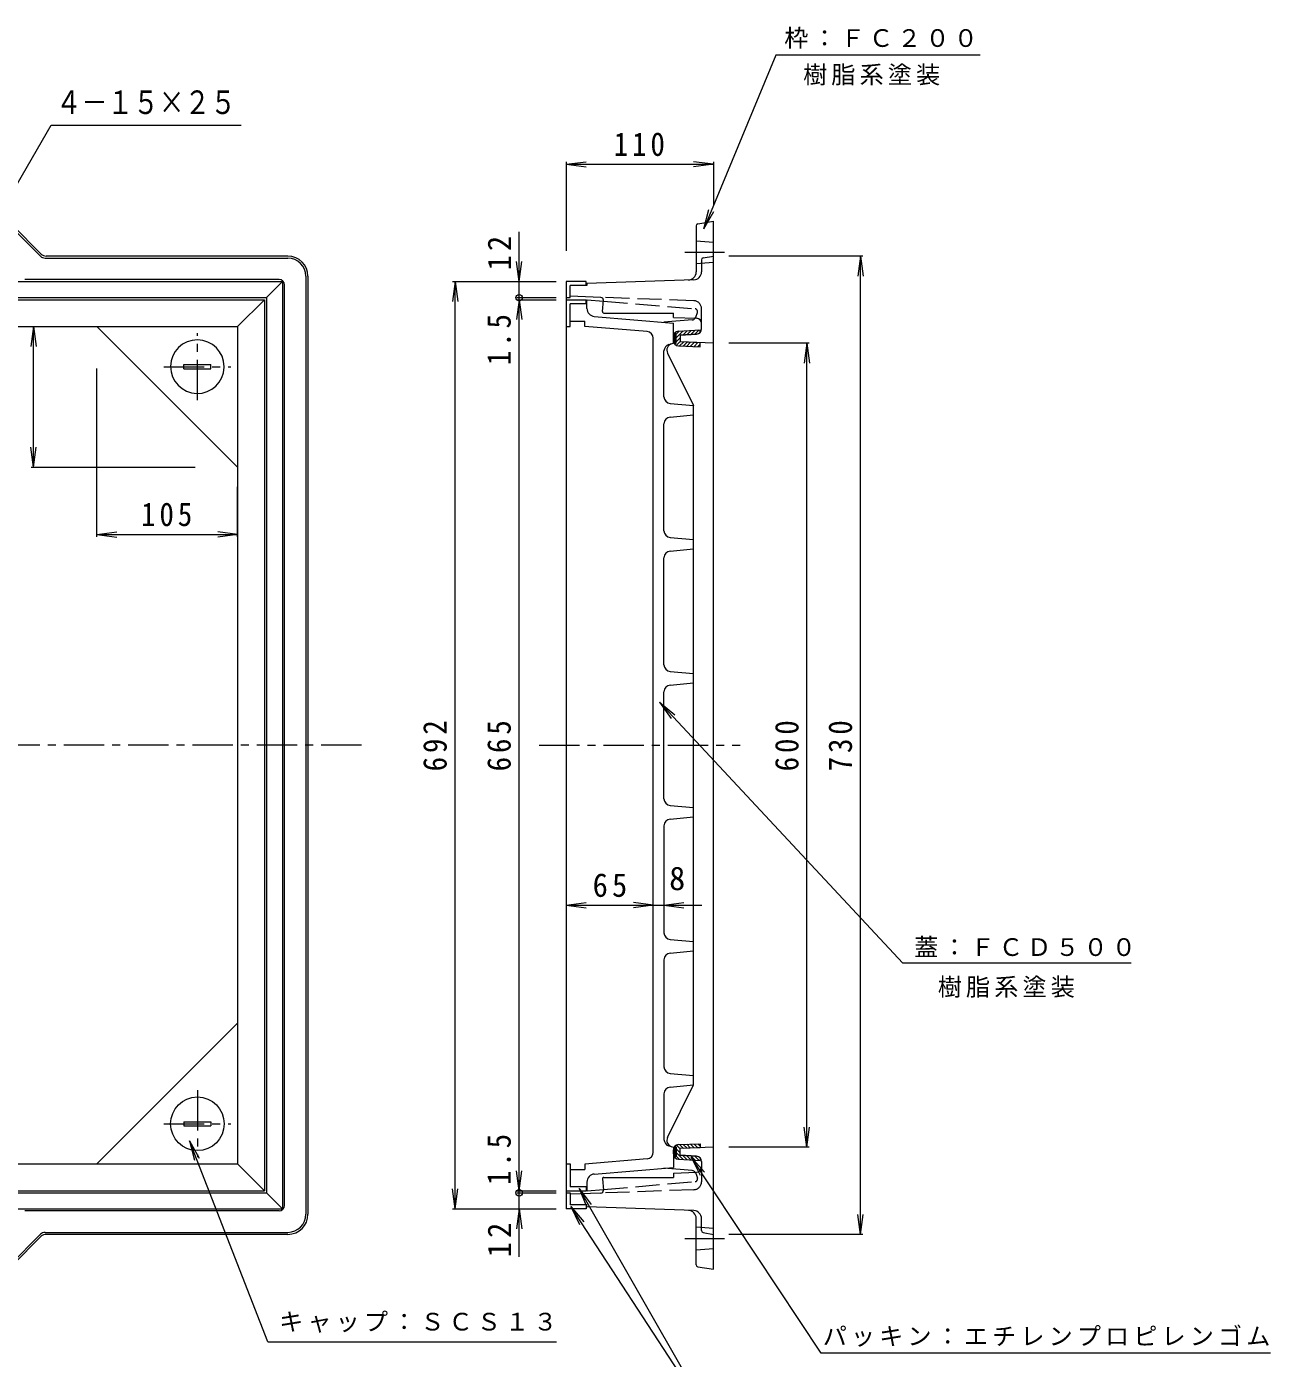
# Model space of a CAD drawing. Units: millimetres, scale not verified. Extents: x -1152 to 1123, y -823 to 838.
# Drawn here: x 195 to 1123, y -315 to 678 of the extents above; entities that cross this region are included whole.
import ezdxf
from ezdxf.enums import TextEntityAlignment as Align

# ---------------------------------------------------------------- set-up
doc = ezdxf.new("R2010")
doc.units = ezdxf.units.MM
doc.header["$LTSCALE"] = 6
doc.header["$PDMODE"] = 32
doc.header["$PDSIZE"] = 4.8
doc.linetypes.add('CHAIN1', pattern=[8, 5, -1, 1, -1])
doc.linetypes.add('DASHED3', pattern=[4, 3, -1])
for name, color, linetype, lineweight in [('1-0_1-0ﾚｲﾔ', 3, 'Continuous', 9), ('1-1_1-1ﾚｲﾔ', 2, 'Continuous', 9), ('1-2_1-2ﾚｲﾔ', 7, 'Continuous', 9), ('1-4_1-4ﾚｲﾔ', 7, 'Continuous', 9), ('1-5_1-5ﾚｲﾔ', 7, 'Continuous', 9), ('1-E', 7, 'Continuous', 9)]:
    doc.layers.add(name, color=color, linetype=linetype, lineweight=lineweight)
doc.styles.add('ＭＳ ゴシック', font='')
doc.styles.get('ＭＳ ゴシック').set_extended_font_data('MS Gothic')

msp = doc.modelspace()

# ---------------------------------------------------------------- linework, layer by layer
at = {"layer": '1-0_1-0ﾚｲﾔ'}
for p, q in [((-292.671, 474.566), (372.329, 474.566)), ((352.328, 454.566), (372.329, 474.566)), ((372.329, 474.566), (372.329, -190.434)), ((597.491, 474.566), (597.491, -190.434)), ((597.491, 474.566), (612.491, 474.566)), ((612.991, 471.566), (600.491, 471.566)), ((600.491, 454.566), (600.491, 471.566)), ((612.491, 471.566), (612.491, 474.566)), ((600.491, 458.566), (611.491, 458.566)), ((611.491, 454.633), (611.491, 458.566)), ((618.484, 462.069), (677.491, 457.066)), ((691.556, 459.492), (670.491, 457.66)), ((-272.672, 454.566), (352.328, 454.566)), ((247.329, 454.566), (352.328, 349.566)), ((597.491, 454.566), (600.491, 454.566)), ((657.914, 450.697), (611.491, 454.633)), ((677.491, 442.066), (677.491, 457.066)), ((662.491, -161.583), (662.491, 445.715)), ((674.117, 441.102), (677.491, 442.066)), ((670.491, 402.132), (670.491, 436.295)), ((673.149, 434.69), (692.491, 395.566)), ((312.329, 423.066), (312.329, 426.066)), ((312.329, 426.066), (332.329, 426.066)), ((312.329, 423.066), (332.329, 423.066)), ((332.329, 423.066), (332.329, 426.066)), ((675.038, 397.153), (692.491, 395.566)), ((675.038, 386.98), (692.491, 388.566)), ((692.491, -111.434), (692.491, 395.566)), ((670.491, 302.132), (670.491, 382)), ((675.038, 297.153), (692.491, 295.566)), ((675.038, 286.98), (692.491, 288.566)), ((670.491, 202.132), (670.491, 282)), ((675.038, 197.153), (692.491, 195.566)), ((670.491, 102.132), (670.491, 182)), ((675.038, 186.98), (692.491, 188.566)), ((675.038, 97.153), (692.491, 95.566)), ((670.491, 82), (670.491, 2.132)), ((675.038, 86.98), (692.491, 88.566)), ((675.038, -2.847), (692.491, -4.434)), ((670.491, -18), (670.491, -97.868)), ((675.038, -13.02), (692.491, -11.434)), ((247.329, -170.434), (352.328, -65.434)), ((675.038, -102.847), (692.491, -104.434)), ((670.491, -118), (670.491, -152.162)), ((673.149, -150.558), (692.491, -111.434)), ((675.038, -113.02), (692.491, -111.434)), ((312.329, -138.934), (312.329, -141.934)), ((312.329, -141.934), (332.329, -141.934)), ((674.117, -156.97), (677.491, -157.934)), ((677.491, -157.934), (677.491, -172.934)), ((657.914, -166.565), (611.491, -170.501)), ((-272.672, -170.434), (352.328, -170.434)), ((597.491, -170.434), (600.491, -170.434)), ((600.491, -170.434), (600.491, -187.434)), ((600.491, -174.434), (611.491, -174.434)), ((611.491, -170.501), (611.491, -174.434)), ((618.484, -177.937), (677.491, -172.934)), ((691.556, -175.359), (670.491, -173.527)), ((612.991, -187.434), (600.491, -187.434)), ((612.491, -187.434), (612.491, -190.434)), ((-292.671, -190.434), (372.329, -190.434)), ((597.491, -190.434), (612.491, -190.434))]:
    msp.add_line(p, q, dxfattribs=at)
at = {"layer": '1-0_1-0ﾚｲﾔ', "linetype": 'DASHED3'}
for p, q in [((625.264, 473.537), (693.66, 467.738)), ((694.129, 461.494), (695.38, 465.088)), ((694.129, -177.362), (695.38, -180.956)), ((625.264, -189.405), (693.66, -183.606))]:
    msp.add_line(p, q, dxfattribs=at)
at = {"layer": '1-0_1-0ﾚｲﾔ', "linetype": 'CHAIN1'}
for p, q in [((322.329, 399.566), (322.329, 449.566)), ((297.329, 424.566), (347.328, 424.566)), ((444.73, 142.066), (-1027.737, 142.066)), ((577.428, 142.066), (727.338, 142.066)), ((322.329, -115.434), (322.329, -165.434)), ((297.329, -140.434), (347.328, -140.434))]:
    msp.add_line(p, q, dxfattribs=at)
at = {"layer": '1-0_1-0ﾚｲﾔ'}
for points in [[(612.991, 468.048), (612.991, 474.566), (613.131, 474.566), (625.264, 473.537)], [(352.328, 454.566), (352.328, -170.434), (372.329, -190.434)], [(312.329, -138.934), (332.329, -138.934), (332.329, -141.934)], [(612.991, -183.916), (612.991, -190.434), (613.131, -190.434), (625.264, -189.405)]]:
    msp.add_lwpolyline(points, dxfattribs=at)
msp.add_circle((322.329, -140.434), 20, dxfattribs=at)
for centre, radius, start, end in [((618.991, 468.048), 6, 180, 265.15367), ((691.296, 462.48), 3, 274.97023, 324.26059), ((657.491, 445.715), 5, 360, 85.15385), ((322.329, 424.566), 20, 0, 358.59671), ((675.491, 436.295), 5, 105.94496, 180), ((677.631, 436.906), 5, 105.94508, 206.30675), ((675.491, 402.132), 5, 180, 264.80568), ((675.491, 382), 5, 95.19432, 180), ((675.491, 302.132), 5, 180, 264.80568), ((675.491, 282), 5, 95.19432, 180), ((675.491, 202.132), 5, 180, 264.80568), ((675.491, 182), 5, 95.19432, 180), ((675.491, 102.132), 5, 180, 264.80568), ((675.491, 82), 5, 95.19432, 180), ((675.491, 2.132), 5, 180, 264.80568), ((675.491, -18), 5, 95.19432, 180), ((675.491, -97.868), 5, 180, 264.80568), ((675.491, -118), 5, 95.19432, 180), ((675.491, -152.162), 5, 180, 254.05504), ((677.631, -152.774), 5, 153.69325, 254.05492), ((657.491, -161.583), 5, 274.84615, 0), ((618.991, -183.916), 6, 94.84633, 180), ((691.296, -178.348), 3, 35.73941, 85.02977)]:
    msp.add_arc(centre, radius, start, end, dxfattribs=at)
at = {"layer": '1-0_1-0ﾚｲﾔ', "linetype": 'DASHED3'}
for centre, radius, start, end in [((693.491, 465.745), 2, 340.81366, 85.15417), ((691.296, 462.48), 3, 324.26059, 340.81424), ((691.296, -178.348), 3, 19.18576, 35.73941), ((693.491, -181.613), 2, 274.84583, 19.18634)]:
    msp.add_arc(centre, radius, start, end, dxfattribs=at)
at = {"layer": '1-1_1-1ﾚｲﾔ'}
for p, q in [((205.243, 507.031), (182.548, 529.725)), ((184.258, 530.137), (205.864, 508.531)), ((694.491, 529.779), (694.491, 495.213)), ((695.763, 531.262), (707.491, 533.066)), ((707.491, -248.934), (707.491, 533.066)), ((389.829, 507.066), (209.4, 507.066)), ((699.745, 505.775), (707.491, 507.066)), ((208.779, 505.566), (389.829, 505.566)), ((698.491, 504.296), (698.491, 495.356)), ((-973.171, 488.066), (385.829, 488.066)), ((383.328, 489.566), (193.546, 489.566)), ((373.828, 476.066), (385.829, 488.066)), ((385.829, 488.066), (385.829, -203.934)), ((403.329, 492.066), (403.329, -207.934)), ((404.829, 492.066), (404.829, -207.934)), ((612.491, 488.066), (597.491, 488.066)), ((597.491, 488.066), (597.491, -203.934)), ((612.491, 485.066), (612.491, 488.066)), ((692.705, 489.36), (612.991, 486.513)), ((387.328, -201.434), (387.328, 485.566)), ((612.991, 485.066), (600.491, 485.066)), ((600.491, 476.066), (600.491, 485.066)), ((623.389, 476.248), (600.491, 477.066)), ((612.991, 486.513), (612.991, 485.066)), ((-961.171, 476.066), (373.828, 476.066)), ((373.828, 476.066), (373.828, -191.934)), ((597.491, 476.066), (600.491, 476.066)), ((624.585, 465.652), (625.311, 474.078)), ((625.581, 464.566), (677.491, 464.566)), ((677.491, 461.308), (677.491, 464.566)), ((677.491, 461.308), (694.634, 460.696)), ((677.491, 446.798), (678.646, 447.953)), ((679.489, 445.967), (684.734, 451.212)), ((679.489, 448.795), (681.716, 451.024)), ((679.489, 441.873), (679.489, 449.235)), ((681.242, 450.994), (697.489, 452.009)), ((682.491, 448.066), (682.489, 443.066)), ((682.491, 448.066), (694.741, 448.832)), ((684.545, 448.195), (687.75, 451.401)), ((687.562, 448.383), (690.767, 451.589)), ((690.578, 448.572), (693.785, 451.778)), ((693.596, 448.76), (696.802, 451.967)), ((697.489, 450.175), (697.489, 452.009)), ((698.491, 452.824), (698.491, 456.698)), ((677.491, 447.002), (677.491, 444.107)), ((677.493, 443.972), (678.491, 444.97)), ((678.193, 441.843), (678.917, 442.567)), ((678.491, 444.107), (678.491, 447.002)), ((679.489, 443.139), (682.49, 446.14)), ((679.706, 440.527), (682.489, 443.311)), ((681.331, 440.11), (697.489, 439.464)), ((682.087, 440.08), (684.981, 442.974)), ((697.489, 442.466), (682.489, 443.066)), ((707.491, 442.066), (682.491, 443.066)), ((684.806, 439.971), (687.686, 442.851)), ((687.526, 439.863), (690.391, 442.728)), ((690.246, 439.754), (693.097, 442.605)), ((692.965, 439.645), (695.803, 442.482)), ((695.685, 439.536), (697.489, 441.34)), ((697.489, 439.464), (697.489, 442.466)), ((678.193, -157.711), (678.917, -158.434)), ((679.489, -157.741), (679.489, -165.103)), ((679.489, -159.007), (682.49, -162.008)), ((679.706, -156.395), (682.489, -159.178)), ((681.331, -155.978), (697.489, -155.331)), ((682.087, -155.948), (684.981, -158.842)), ((697.489, -158.334), (682.489, -158.934)), ((682.491, -163.934), (682.489, -158.934)), ((707.491, -157.934), (682.491, -158.934)), ((684.806, -155.839), (687.686, -158.719)), ((687.526, -155.73), (690.391, -158.596)), ((690.246, -155.621), (693.097, -158.473)), ((692.965, -155.513), (695.803, -158.35)), ((695.685, -155.404), (697.489, -157.207)), ((697.489, -155.331), (697.489, -158.334)), ((677.491, -162.869), (677.491, -159.975)), ((677.491, -162.666), (678.646, -163.821)), ((677.493, -159.839), (678.491, -160.837)), ((678.491, -159.975), (678.491, -162.869)), ((679.489, -161.835), (684.734, -167.08)), ((679.489, -164.663), (681.716, -166.891)), ((681.242, -166.862), (697.489, -167.877)), ((682.491, -163.934), (694.741, -164.7)), ((684.545, -164.062), (687.75, -167.269)), ((687.562, -164.251), (690.767, -167.457)), ((690.578, -164.439), (693.785, -167.646)), ((693.596, -164.628), (696.802, -167.834)), ((697.489, -166.043), (697.489, -167.877)), ((698.491, -168.692), (698.491, -172.566)), ((677.491, -177.175), (694.634, -176.563)), ((677.491, -177.175), (677.491, -180.434)), ((624.585, -181.52), (625.311, -189.946)), ((625.581, -180.434), (677.491, -180.434)), ((-961.171, -191.934), (373.828, -191.934)), ((373.828, -191.934), (385.829, -203.934)), ((597.491, -191.934), (600.491, -191.934)), ((600.491, -191.934), (600.491, -200.934)), ((623.389, -192.116), (600.491, -192.934)), ((-973.171, -203.934), (385.829, -203.934)), ((383.328, -205.434), (193.546, -205.434)), ((612.491, -203.934), (597.491, -203.934)), ((612.991, -200.934), (600.491, -200.934)), ((612.491, -200.934), (612.491, -203.934)), ((612.991, -202.38), (612.991, -200.934)), ((692.705, -205.227), (612.991, -202.38)), ((694.491, -245.647), (694.491, -211.08)), ((698.491, -220.163), (698.491, -211.223)), ((205.243, -222.898), (182.548, -245.593)), ((184.258, -246.005), (205.864, -224.398)), ((208.779, -221.434), (389.829, -221.434)), ((389.829, -222.934), (209.4, -222.934)), ((699.745, -221.643), (707.491, -222.934)), ((695.763, -247.129), (707.491, -248.934))]:
    msp.add_line(p, q, dxfattribs=at)
at = {"layer": '1-1_1-1ﾚｲﾔ', "linetype": 'DASHED3'}
for p, q in [((694.491, 518.566), (707.491, 517.566)), ((694.491, 501.566), (707.491, 502.566)), ((692.705, 473.773), (623.389, 476.248)), ((698.491, 456.698), (698.491, 467.777)), ((698.491, -172.566), (698.491, -183.644)), ((692.705, -189.64), (623.389, -192.116)), ((694.491, -217.434), (707.491, -218.434)), ((694.491, -234.434), (707.491, -233.434))]:
    msp.add_line(p, q, dxfattribs=at)
at = {"layer": '1-1_1-1ﾚｲﾔ', "linetype": 'CHAIN1'}
for p, q in [((685.981, 510.066), (715.642, 510.066)), ((685.981, -225.934), (715.642, -225.934))]:
    msp.add_line(p, q, dxfattribs=at)
at = {"layer": '1-1_1-1ﾚｲﾔ'}
for points in [[(694.741, 448.832), (682.491, 448.066), (682.491, 443.066)], [(694.741, -164.699), (682.491, -163.934), (682.491, -158.934)]]:
    msp.add_lwpolyline(points, dxfattribs=at)
for centre, radius, start, end in [((695.991, 529.779), 1.5, 98.74443, 180), ((208.779, 510.566), 5, 225, 270), ((209.4, 512.066), 5, 225, 270), ((389.829, 492.066), 15, 0, 90), ((389.829, 492.066), 13.5, 0, 90), ((699.991, 504.296), 1.5, 99.46046, 180), ((383.328, 485.566), 4, 0, 90), ((688.491, 495.213), 6, 272.04578, 0), ((692.491, 495.356), 6, 272.04575, 0), ((623.318, 474.25), 2, 355.07718, 87.9552), ((625.581, 465.566), 1, 175.07153, 270), ((694.491, 456.698), 4, 0, 87.95515), ((681.491, 447.002), 4, 93.57678, 180), ((681.491, 447.002), 3, 131.87723, 180), ((694.491, 452.824), 4, 273.57642, 0), ((681.491, 444.107), 4, 180, 267.70923), ((681.491, 444.107), 3, 180, 228.12277), ((681.491, -159.975), 4, 92.29077, 180), ((681.491, -159.975), 3, 131.87723, 180), ((681.491, -162.869), 4, 180, 266.42322), ((681.491, -162.869), 3, 180, 228.12277), ((694.491, -168.692), 4, 360, 86.42358), ((694.491, -172.566), 4, 272.04485, 0), ((625.581, -181.434), 1, 90, 184.92847), ((623.318, -190.117), 2, 272.0448, 4.92282), ((383.328, -201.434), 4, 270, 0), ((389.829, -207.934), 15, 270, 0), ((389.829, -207.934), 13.5, 270, 0), ((688.491, -211.08), 6, 0, 87.95422), ((692.491, -211.223), 6, 0, 87.95425), ((208.779, -226.434), 5, 90, 135), ((209.4, -227.934), 5, 90, 135), ((699.991, -220.163), 1.5, 180, 260.53954), ((695.991, -245.647), 1.5, 180, 261.25557)]:
    msp.add_arc(centre, radius, start, end, dxfattribs=at)
at = {"layer": '1-1_1-1ﾚｲﾔ', "linetype": 'DASHED3'}
for centre, start, end in [((692.491, 467.777), 0, 87.95425), ((692.491, -183.644), 272.04575, 0)]:
    msp.add_arc(centre, 6, start, end, dxfattribs=at)
at = {"layer": '1-2_1-2ﾚｲﾔ'}
for p, q in [((906.521, 657.094), (753.92, 657.094)), ((1019.091, -20.632), (848.701, -20.632)), ((1122.945, -311.522), (787.782, -311.522))]:
    msp.add_line(p, q, dxfattribs=at)
at = {"layer": '1-4_1-4ﾚｲﾔ'}
for p, q in [((213.187, 604.815), (354.877, 604.815)), ((597.491, 575.575), (612.363, 577.533)), ((597.491, 577.375), (597.491, 510.884)), ((707.491, 575.575), (692.619, 577.533)), ((707.491, 577.375), (707.491, 545.226)), ((597.491, 575.575), (707.491, 575.575)), ((597.491, 575.575), (612.363, 573.617)), ((707.491, 575.575), (692.619, 573.617)), ((562.411, -239.796), (562.411, 525.138)), ((818.841, 507.066), (718.915, 507.066)), ((817.041, 507.066), (815.083, 492.195)), ((817.041, -222.934), (817.041, 507.066)), ((817.041, 507.066), (818.999, 492.195)), ((562.411, 488.066), (560.453, 502.938)), ((562.411, 488.066), (564.369, 502.938)), ((514.588, 488.066), (512.63, 473.195)), ((512.788, 488.066), (590.092, 488.066)), ((514.588, -203.934), (514.588, 488.066)), ((514.588, 488.066), (516.546, 473.195)), ((562.411, 474.566), (560.453, 459.695)), ((560.611, 476.066), (590.092, 476.066)), ((560.611, 474.566), (590.092, 474.566)), ((562.411, 474.566), (564.369, 459.695)), ((200.042, 454.566), (198.084, 439.695)), ((198.242, 454.566), (233.197, 454.566)), ((200.042, 349.566), (200.042, 454.566)), ((200.042, 454.566), (202, 439.695)), ((778.921, 442.066), (718.915, 442.066)), ((777.121, 442.066), (775.163, 427.194)), ((777.121, -157.934), (777.121, 442.066)), ((777.121, 442.066), (779.078, 427.194)), ((247.329, 297.537), (247.329, 423.308)), ((200.042, 349.566), (198.084, 364.438)), ((200.042, 349.566), (202, 364.438)), ((198.242, 349.566), (320.65, 349.566)), ((352.328, 297.537), (352.328, 334.895)), ((247.329, 299.337), (262.2, 301.295)), ((247.329, 299.337), (352.328, 299.337)), ((247.329, 299.337), (262.2, 297.379)), ((352.328, 299.337), (337.457, 301.295)), ((352.328, 299.337), (337.457, 297.379)), ((848.701, -20.632), (667.098, 174.209)), ((597.491, 22.655), (612.363, 24.613)), ((597.491, 22.655), (698.795, 22.655)), ((597.491, 22.655), (612.363, 20.697)), ((662.491, 22.655), (647.619, 24.613)), ((662.491, 22.655), (647.619, 20.697)), ((670.491, 22.655), (685.363, 24.613)), ((670.491, 22.655), (685.363, 20.697)), ((777.121, -157.934), (775.163, -143.062)), ((777.121, -157.934), (779.078, -143.062)), ((778.921, -157.934), (718.915, -157.934)), ((787.782, -311.522), (690.835, -165.339)), ((562.411, -190.434), (560.453, -175.562)), ((562.411, -190.434), (564.369, -175.562)), ((713.5, -374.58), (607.187, -188.78)), ((514.588, -203.934), (512.63, -189.062)), ((514.588, -203.934), (516.546, -189.062)), ((560.611, -190.434), (590.092, -190.434)), ((560.611, -191.934), (590.092, -191.934)), ((512.788, -203.934), (590.092, -203.934)), ((562.411, -203.934), (560.453, -218.805)), ((562.411, -203.934), (564.369, -218.805)), ((713.5, -374.58), (600.873, -202.186)), ((817.041, -222.934), (815.083, -208.062)), ((817.041, -222.934), (818.999, -208.062)), ((818.841, -222.934), (718.915, -222.934))]:
    msp.add_line(p, q, dxfattribs=at)
at = {"layer": '1-5_1-5ﾚｲﾔ'}
for p, q in [((700.105, 527.46), (707.615, 540.445)), ((667.098, 174.209), (678.67, 164.665)), ((667.098, 174.209), (675.805, 161.996)), ((690.835, -165.339), (700.686, -176.651)), ((690.835, -165.339), (697.422, -178.815)), ((607.187, -188.78), (616.273, -200.716)), ((607.187, -188.78), (612.874, -202.66)), ((600.873, -202.186), (610.646, -213.565)), ((600.873, -202.186), (607.368, -215.707))]:
    msp.add_line(p, q, dxfattribs=at)
msp.add_lwpolyline([(753.92, 657.094), (700.105, 527.46), (703.999, 541.946)], dxfattribs=at)
for p in [(562.411, 476.066), (562.411, -191.934)]:
    msp.add_point(p, dxfattribs=at)
at = {"layer": '1-E'}
for p, q in [((162.568, 517.14), (213.187, 604.815)), ((316.496, -153.043), (320.061, -167.613)), ((374.882, -303.196), (590.344, -303.196))]:
    msp.add_line(p, q, dxfattribs=at)
msp.add_lwpolyline([(374.882, -303.196), (316.496, -153.043), (323.71, -166.194)], dxfattribs=at)

# ---------------------------------------------------------------- texts
at = {"layer": '1-2_1-2ﾚｲﾔ', "char_height": 13.2, "attachment_point": 7, "style": 'ＭＳ ゴシック'}
for s, insert in [('\\T1.17;枠：ＦＣ２００', (760.242, 661.751)), ('\\T1.17;樹脂系塗装', (774.307, 634.388)), ('\\T1.17;蓋：ＦＣＤ５００', (857.145, -15.975)), ('\\T1.17;樹脂系塗装', (874.791, -46.395)), ('\\T1.17;パッキン：エチレンプロピレンゴム', (788.934, -306.865))]:
    msp.add_mtext(s, dxfattribs=dict(at, insert=insert))
at = {"layer": '1-4_1-4ﾚｲﾔ', "color": 6, "style": 'ＭＳ ゴシック', "width": 0.8}
msp.add_text('４－１５×２５', height=17.6, dxfattribs=at).set_placement((216.751, 607.816), align=Align.BOTTOM_LEFT)
at = {"layer": '1-4_1-4ﾚｲﾔ', "color": 2, "style": 'ＭＳ ゴシック'}
msp.add_text('8', height=17.6, dxfattribs=at).set_placement((674.351, 28.655), align=Align.BOTTOM_LEFT)
at = {"layer": '1-4_1-4ﾚｲﾔ', "color": 2, "char_height": 17.6, "attachment_point": 7, "style": 'ＭＳ ゴシック'}
for s, insert in [('\\T1.27;\\W0.9;110', (632.991, 581.575)), ('\\T1.27;\\W0.9;105', (280.329, 305.337)), ('\\T1.27;\\W0.95;65', (617.241, 28.655))]:
    msp.add_mtext(s, dxfattribs=dict(at, insert=insert))
at = {"layer": '1-4_1-4ﾚｲﾔ', "color": 2, "char_height": 17.6, "attachment_point": 7, "rotation": 90, "style": 'ＭＳ ゴシック'}
for s, insert in [('\\T1.27;\\W0.95;12', (556.411, 496.374)), ('\\T1.27;\\W0.9;1.5', (556.411, 425.669)), ('\\T1.27;\\W0.9;692', (508.588, 122.566)), ('\\T1.27;\\W0.9;665', (556.411, 122.566)), ('\\T1.27;\\W0.9;600', (771.121, 122.566)), ('\\T1.27;\\W0.9;730', (811.041, 122.566)), ('\\T1.27;\\W0.9;1.5', (556.411, -186.112)), ('\\T1.27;\\W0.95;12', (556.411, -240.057))]:
    msp.add_mtext(s, dxfattribs=dict(at, insert=insert))
at = {"layer": '1-E', "insert": (383.344, -296.324), "char_height": 13.2, "attachment_point": 7, "style": 'ＭＳ ゴシック'}
msp.add_mtext('\\T1.17;キャップ：ＳＣＳ１３', dxfattribs=at)

doc.saveas('drawing.dxf')
